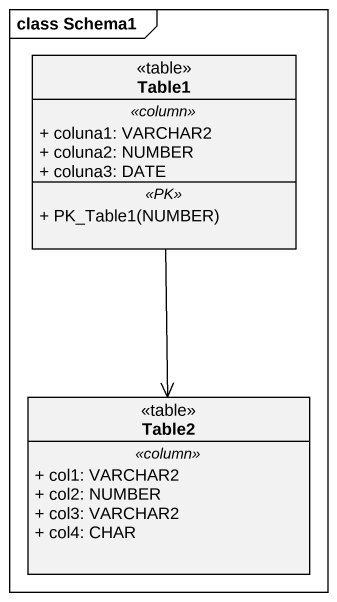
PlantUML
@startuml
mainframe class Schema1
hide circle
hide empty members
skinparam classAttributeIconSize 0
class Table1 <<table>> {
  .. <<column>> ..
  + coluna1: VARCHAR2
  + coluna2: NUMBER
  + coluna3: DATE
  .. <<PK>> ..
  + PK_Table1(NUMBER)
}
class Table2 <<table>> {
  .. <<column>> ..
  + col1: VARCHAR2
  + col2: NUMBER
  + col3: VARCHAR2
  + col4: CHAR
}
Table1 --> Table2
@enduml
